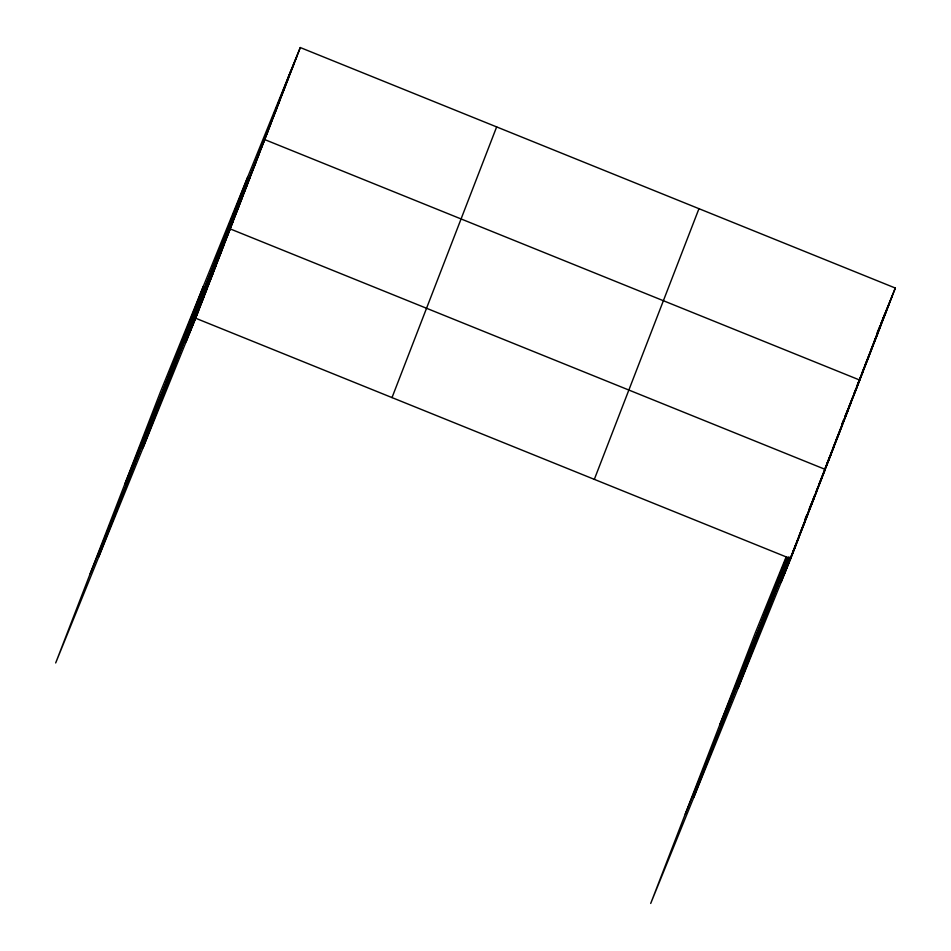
<?xml version="1.0" encoding="UTF-8"?>
<svg xmlns="http://www.w3.org/2000/svg" width="951" height="951" viewBox="0 0 951 951"><rect width="100%" height="100%" fill="white"/><g stroke="black" fill="none" stroke-linecap="round" stroke-linejoin="round"><path stroke-width="1.43" d="M98.702 556.989L203.336 286.31M143.042 447.802L247.676 177.124M186.075 341.837L290.709 71.147M300.29 47.55L160.315 392.276L55.681 662.954L195.656 318.228L300.29 47.55L895.319 288.046L790.685 558.724L650.71 903.45L755.344 632.772L786.002 557.262M392.014 397.589L496.648 126.911M594.327 479.363L698.961 208.685M693.743 797.473L786.513 557.476M738.071 688.298L788.914 556.787M781.104 582.321L797.889 538.908M800.766 531.454L798.376 537.66L807.958 514.063M803.643 524.013L801.253 530.218L813.711 499.18M804.13 522.777L809.396 509.13M812.285 501.688L809.883 507.882L822.342 476.843M812.76 500.44L815.162 494.235M818.038 486.793L815.637 492.998L825.218 469.402L230.178 228.906L90.202 573.631M820.915 479.352L818.514 485.557L830.972 454.507M821.391 478.115L823.792 471.91M841.528 426L824.267 470.674L833.849 447.065M842.015 424.764L844.405 418.559M853.13 396.008L844.892 417.323L856.875 387.521M856.09 388.341L853.629 394.724L862.712 372.4M864.495 366.61L856.589 387.057L868.643 357.065M867.455 358.931L864.994 365.327L877.535 334.063M867.954 357.659L873.886 342.324M874.373 341.04L876.846 334.645M877.345 333.373L879.818 326.978M880.305 325.706L885.25 312.927L880.899 323.566M287.737 78.814L297.318 55.217M281.817 94.161L294.358 62.885M278.845 101.828L288.426 78.232M272.913 117.163L285.466 85.899M269.953 124.831L279.535 101.234M264.021 140.177L276.575 108.901M261.061 147.845L270.643 124.248M258.09 155.512L267.683 131.916M124.736 484.309L264.711 139.583L859.752 380.079L848.554 407.646M249.376 178.075L258.957 154.466M243.622 192.958L256.081 161.908M240.746 200.399L250.327 176.803M234.992 215.295L247.45 184.244M232.115 222.736L241.697 199.128M226.35 237.619L238.82 206.581M223.473 245.061L233.066 221.464M214.843 267.397L224.424 243.789M209.089 282.281L221.547 251.242M206.212 289.722L215.794 266.125M200.459 304.617L212.917 273.567M197.582 312.059L207.163 288.462M191.829 326.942L204.287 295.904M188.952 334.383L198.533 310.787M877.131 332.838L879.83 326.217M885.738 311.643L895.319 288.046M882.778 319.31L892.359 295.713M880.341 325.67L889.399 303.381M874.421 341.005L886.427 311.048M870.914 349.992L880.507 326.383M862.022 372.994L871.603 349.397M719.764 724.805L787.737 557.417M842.099 423.54L843.715 419.569M844.785 416.918L847.472 410.297M842.063 424.693L851.121 402.404M835.774 440.895L848.244 409.845M832.898 448.337L842.479 424.74M827.144 463.22L839.602 432.182M685.243 814.127L789.282 557.904M804.879 519.496L806.496 515.513M808.647 510.223L811.334 503.602M812.404 500.951L815.102 494.33M807.007 515.335L816.588 491.726M792.611 552.555L805.081 521.505M789.734 559.996L799.327 536.388M783.981 574.88L796.451 543.841M195.656 318.228L790.685 558.724"/></g></svg>
